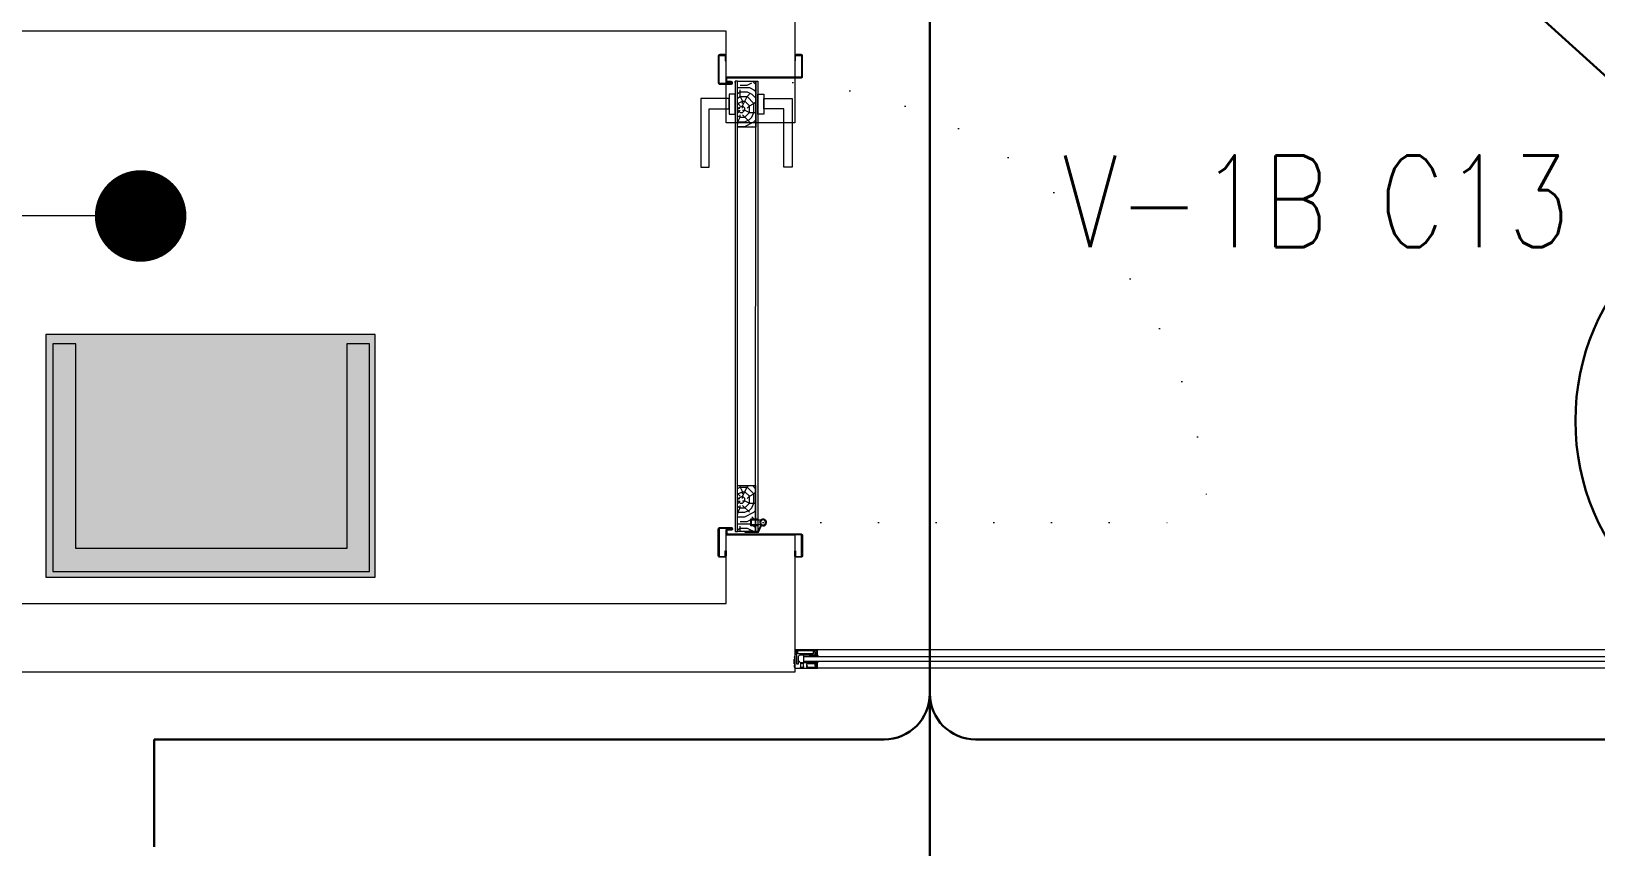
# Model space of a CAD drawing. Header units: metres. Extents: x -13621 to 152406, y -16073 to 22221.
# Drawn here: x 87743.2 to 88085, y 1561.9 to 1740 of the extents above; entities that cross this region are included whole.
import ezdxf

# ---------------------------------------------------------------- set-up
doc = ezdxf.new("R2010")
doc.units = ezdxf.units.M
doc.header["$LTSCALE"] = 100
doc.header["$MEASUREMENT"] = 0
doc.linetypes.add('DOT2', pattern=[0.125, 0, -0.125])
doc.linetypes.add('HIDDEN', pattern=[0.375, 0.25, -0.125])
doc.layers.get('0').update_dxf_attribs({"color": 9, "lineweight": 9})
for name, color, linetype, lineweight in [('0 @ 1', 9, 'Continuous', 9), ('00', 9, 'Continuous', 9), ('05', 9, 'Continuous', 9), ('05S', 9, 'Continuous', 9), ('06C @ 1', 9, 'Continuous', 9), ('06D', 9, 'Continuous', 9), ('09', 9, 'Continuous', 9), ('10', 9, 'Continuous', 9), ('12', 9, 'Continuous', 9), ('15', 9, 'Continuous', 9), ('20', 9, 'DOT2', 9), ('21_mahal200', 9, 'Continuous', 9), ('Data  Tavan', 170, 'Continuous', 30), ('E-DAHİLİ DOME KAMERA', 7, 'Continuous', 30), ('E-DAHİLİ KAMERA', 7, 'Continuous', 30), ('E-YAZI', 7, 'Continuous', 30)]:
    doc.layers.add(name, color=color, linetype=linetype, lineweight=lineweight)
doc.styles.add('E-YAZI', font='txttw.shx')
doc.styles.add('MuuM_TEXT-STANDART', font='ARIALN.TTF')
doc.dimstyles.new('MuuM_DIM200', dxfattribs={"dimscale": 20, "dimtxt": 2, "dimasz": 1, "dimexe": 1, "dimexo": 1, "dimgap": 1, "dimtad": 1, "dimdec": 1, "dimrnd": 0.5, "dimdsep": 46, "dimtxsty": 'MuuM_TEXT-STANDART', "dimblk": 'ARCHTICK', "dimcen": 0, "dimdle": 0.15, "dimclrd": 256, "dimclre": 256, "dimclrt": 256, "dimadec": 0, "dimazin": 0, "dimtfac": 5, "dimtdec": 1, "dimtix": 1, "dimtmove": 2, "dimatfit": 3, "dimldrblk": 'DOT', "dimfxl": 3, "dimfxlon": 1, "dimtolj": 1, "dimlwd": -1, "dimlwe": -1, "dimarcsym": 0})
pattern_1 = [(225, (-604.72494, -2171.82614), (-0.0883883476, 0.0883883476), []), (135, (-604.72494, -2171.82614), (0.0883883476, 0.0883883476), [])]

# ---------------------------------------------------------------- blocks, each defined once
blk = doc.blocks.new('100_DAHİLİ DOME KAMERA')
at = {"layer": 'E-DAHİLİ DOME KAMERA', "color": 4}
for p, q in [((-1.936, 0.715), (-1.936, -0.689)), ((0.82, 0.715), (-1.936, 0.715)), ((0.82, -0.689), (0.82, 0.715)), ((0.82, 0.294), (2.131, 0.668)), ((2.131, 0.668), (2.131, -0.643)), ((0.82, -0.268), (2.131, -0.643)), ((-1.936, -0.689), (0.82, -0.689))]:
    blk.add_line(p, q, dxfattribs=at)
at = {"layer": 'E-DAHİLİ DOME KAMERA', "color": 4, "linetype": 'Continuous'}
blk.add_circle((0, 0), 2.566, dxfattribs=at)
at = {"layer": 'E-DAHİLİ KAMERA', "color": 4}
for q in [(13.416, 6.264), (13.416, -6.264)]:
    blk.add_line((2.566, 0), q, dxfattribs=at)
blk = doc.blocks.new('_ArchTick')
at = {"color": 0, "linetype": 'ByBlock', "const_width": 0.15}
blk.add_lwpolyline([(-0.5, -0.5), (0.5, 0.5)], dxfattribs=at)
blk = doc.blocks.new('_Dot')
at = {"color": 0, "linetype": 'ByBlock', "lineweight": -2}
blk.add_line((-0.5, 0), (-1, 0), dxfattribs=at)
at = {"color": 0, "linetype": 'ByBlock', "const_width": 0.5}
blk.add_lwpolyline([(-0.25, 0, 1), (0.25, 0, 1)], format="xyb", close=True, dxfattribs=at)
blk = doc.blocks.new('p-strahle-alüminyumdoğramaprofili')
at = {"layer": '10'}
h = blk.add_hatch(dxfattribs=at)
h.set_pattern_fill('NET', color=256, angle=315, style=0)
h.set_pattern_definition(pattern_1)
h.paths.add_polyline_path([(-4.62, 2.65), (-4.68, 2.65), (-4.72, 2.75), (-4.72, 2.8), (-4.69, 2.8), (-4.69, 2.92), (-4.98, 2.92), (-4.98, 2.8), (-4.95, 2.8), (-4.99, 2.65), (-5.08, 2.66), (-5.25, 2.28), (-5.14, 2.28), (-5.14, 2.33), (-4.98, 2.52, 0.2599), (-4.9, 2.28), (-4.66, 2.28, 0.382682)])
h.paths.add_polyline_path([(-4.86, 2.52), (-4.67, 2.52, -2.16717)], flags=16)
h = blk.add_hatch(dxfattribs=at)
h.set_pattern_fill('NET', color=256, angle=315, style=0)
h.set_pattern_definition(pattern_1)
h.paths.add_polyline_path([(-4.62, 0.88), (-4.68, 0.88), (-4.72, 0.77), (-4.72, 0.73), (-4.69, 0.73), (-4.69, 0.6), (-4.98, 0.6), (-4.98, 0.73), (-4.95, 0.73), (-4.99, 0.88), (-5.08, 0.87), (-5.25, 1.24), (-5.14, 1.24), (-5.14, 1.2), (-4.98, 1.01, -0.2599), (-4.9, 1.24), (-4.66, 1.24, -0.382682)])
h.paths.add_polyline_path([(-4.86, 1), (-4.67, 1, 2.16717)], flags=16)
h = blk.add_hatch(dxfattribs=at)
h.set_pattern_fill('NET', color=256, angle=315, style=0)
h.set_pattern_definition([(225, (-608.45214, -2173.53612), (-0.0883883476, 0.0883883476), []), (135, (-608.45214, -2173.53612), (0.0883883476, 0.0883883476), [])])
h.paths.add_polyline_path([(-3.45, 2.28), (-3.45, 2.57), (-4.49, 2.57), (-4.49, 2.28)])
h = blk.add_hatch(dxfattribs=at)
h.set_pattern_fill('NET', color=256, angle=315, style=0)
h.set_pattern_definition([(225, (-608.45214, -2180.04526), (-0.0883883476, 0.0883883476), []), (135, (-608.45214, -2180.04526), (0.0883883476, 0.0883883476), [])])
h.paths.add_polyline_path([(-3.45, 0.93), (-3.45, 1.24), (-4.49, 1.24), (-4.49, 0.93)])
h = blk.add_hatch(dxfattribs=at)
h.set_pattern_fill('NET', color=256, angle=315, style=0)
h.set_pattern_definition([(225, (-629.50454, -2177.58922), (-0.0883883476, 0.0883883476), []), (135, (-629.50454, -2177.58922), (0.0883883476, 0.0883883476), [])])
h.paths.add_polyline_path([(0, 0.68), (0, 1.75), (-0.18, 1.75), (-0.18, 0.68)])
for points in [[(-4.92, 3.6), (-4.92, 3.16), (-4.61, 3.16), (-4.61, 2.87), (-4.52, 2.87), (-4.62, 2.65), (-4.68, 2.65), (-4.72, 2.75), (-4.72, 2.8), (-4.69, 2.8), (-4.69, 3.05), (-4.98, 3.05), (-4.98, 2.8), (-4.95, 2.8), (-4.99, 2.65), (-5.08, 2.66), (-5.07, 3.76), (-0.11, 3.76)], [(-5.08, 2.66), (-5.25, 2.28)], [(-5.09, 0.88), (-5.25, 1.24)], [(-4.98, 2.52), (-5.14, 2.33), (-5.14, 2.28)], [(-4.98, 1.01), (-5.14, 1.2), (-5.14, 1.24)], [(-4.69, 2.92), (-4.98, 2.92)], [(-4.71, 0.6), (-4.98, 0.6)], [(-2.83, 0.2), (-2.67, 0.2), (-2.67, -0.04), (-4.87, -0.04), (-4.87, 0.19), (-4.57, 0.19), (-4.57, 0.73), (-2.67, 0.73)], [(-4.52, 2.87), (-4.49, 2.87), (-4.49, 2.26)], [(-4.49, 0.93), (-4.49, 0.93), (-4.49, 1.26)], [(-3.45, 2.26), (-3.45, 2.57)], [(-3.45, 1.26), (-3.45, 0.93)], [(-2.08, 0.93), (-2.08, 2.57)], [(-0.18, 0.68), (0, 0.68), (0, 1.75)], [(-0.18, 1.75), (0, 1.75)]]:
    blk.add_lwpolyline(points, dxfattribs=at)
for points in [[(-0.57, 3.26), (-0.57, 3.62), (-4.89, 3.62), (-4.89, 3.65, 0.561743), (-4.97, 3.66, 0.595966), (-4.92, 3.6, -2.204878)], [(-4.61, 2.87), (-4.49, 3.45, -0.833203), (-4.18, 3.44, -0.447088)], [(-4.18, 3.44), (-4.18, 2.99, 0.414214), (-4.07, 2.89), (-0.82, 2.89), (-0.82, 3.62)], [(-0.11, 3.76), (-0.11, 3.62), (-0.45, 3.62), (-0.45, 3.14, -1), (-0.66, 3.14)], [(-4.67, 2.52), (-4.86, 2.52, 1)], [(-4.67, 1), (-4.86, 1, -1)], [(-4.49, 2.57), (-1.23, 2.57, -0.414214), (-0.9, 2.25), (-0.9, 1.22)], [(-2.67, 0.73), (-2.67, 0.32), (-2.83, 0.32, 1), (-2.83, 0.2, -1)], [(-0.66, 3.14, -0.305404), (-0.57, 3.26, -5.773092)]]:
    blk.add_lwpolyline(points, format="xyb", dxfattribs=at)
for points in [[(-0.18, 2.74), (-0.18, 2.21), (0, 2.21), (0, 2.08), (-0.18, 2.08), (-0.18, 0.43), (0, 0.43), (0, 0), (-0.12, 0), (-0.12, -0.24), (-5.09, -0.24), (-5.09, 0.88), (-4.98, 0.88), (-4.94, 0.7), (-4.99, 0.7), (-4.99, 0.33), (-4.71, 0.33), (-4.71, 0.88), (-4.56, 0.88), (-4.52, 0.93), (-1.28, 0.93), (-1.2, 1.22), (-0.9, 1.22), (-0.9, 0.62), (-0.58, 0.62), (-0.58, 2.74)], [(-2.03, 0.78), (-1.35, 0.78), (-1.35, 0.08), (-1.28, 0.04), (-1.28, -0.04), (-2.09, -0.04), (-2.09, 0.1), (-2.03, 0.15)]]:
    blk.add_lwpolyline(points, close=True, dxfattribs=at)
for centre, radius, start, end in [((-4.73, 2.47), 0.253, 168.6676, 234.1258), ((-4.73, 1.06), 0.253, 125.8742, 191.3324), ((-4.77, 2.44), 0.125, 139.5402, 40.4598), ((-4.77, 1.08), 0.125, 319.5402, 220.4598), ((-4.84, 2.48), 0.273, 305.9738, 36.4289), ((-4.84, 1.04), 0.273, 323.5711, 54.0262)]:
    blk.add_arc(centre, radius, start, end, dxfattribs=at)
blk = doc.blocks.new('*U337')
at = {"layer": '06D'}
for points in [[(4.95, 4), (180.04, 4)], [(4.95, 0), (180.02, 0)]]:
    blk.add_lwpolyline(points, dxfattribs=at)
at = {"layer": '15'}
for points in [[(1.96, 2.5), (183.03, 2.5)], [(183.03, 1.5), (1.96, 1.5)]]:
    blk.add_lwpolyline(points, dxfattribs=at)
at = {"layer": '0 @ 1', "linetype": 'Continuous', "xscale": -1}
blk.add_blockref('p-strahle-alüminyumdoğramaprofili', (-0.12, 0.24), dxfattribs=at)
at = {"layer": '0 @ 1', "linetype": 'Continuous'}
blk.add_blockref('p-strahle-alüminyumdoğramaprofili', (185.11, 0.24), dxfattribs=at)
blk = doc.blocks.new('p-kapı kolu')
for points in [[(2.2, 0), (2.2, -1.25), (-2.2, -1.25), (-2.2, 0), (2.2, 0)], [(1.225, -1.25), (1.225, -7.5), (-13.775, -7.5), (-13.775, -5.625), (-1.025, -5.625), (-1.025, -5.625), (-1.025, -1.25), (1.225, -1.25)]]:
    blk.add_lwpolyline(points)
blk = doc.blocks.new('K-AH-01')
at = {"layer": '09'}
h = blk.add_hatch(dxfattribs=at)
h.set_pattern_fill('LOGEND', color=256, scale=10, style=0)
h.set_pattern_definition([(7e-15, (-3944.073, -2726.897), (10, 10), [3, -7]), (7e-15, (-3944.073, -2726.397), (10, 10), [3, -7]), (7e-15, (-3943.573, -2725.397), (10, 10), [2, -8]), (7e-15, (-3943.073, -2724.397), (10, 10), [1.5, -8.5]), (7e-15, (-3943.073, -2723.397), (10, 10), [1, -9]), (7e-15, (-3945.573, -2722.397), (10, 10), [0.5, -2.5, 0.5, -6.5]), (7e-15, (-3944.073, -2721.897), (10, 10), [0.5, -4, 1.5, -4]), (7e-15, (-3942.073, -2721.397), (10, 10), [0.5, -0.5, 0.5, -8.5]), (7e-15, (-3942.573, -2720.897), (10, 10), [0.5, -9.5]), (7e-15, (-3943.073, -2719.897), (10, 10), [1.5, -8.5]), (7e-15, (-3943.073, -2718.897), (10, 10), [2, -8]), (7e-15, (-3943.573, -2717.897), (10, 10), [2.5, -3, 0.5, -4]), (90, (-3947.573, -2723.897), (-10, 10), [0.5, -1, 2.5, -6]), (90, (-3947.073, -2722.897), (-10, 10), [0.5, -0.5, 1.5, -7.5]), (90, (-3946.573, -2718.897), (-10, 10), [1, -9]), (90, (-3946.073, -2722.897), (-10, 10), [2, -3, 0.5, -4.5]), (90, (-3945.573, -2717.397), (-10, 10), [0.5, -9.5]), (90, (-3945.073, -2722.397), (-10, 10), [1.5, -8.5]), (90, (-3944.073, -2721.897), (-10, 10), [1, -9]), (90, (-3943.073, -2721.897), (-10, 10), [0.5, -1.5, 1.5, -6.5]), (90, (-3942.573, -2721.397), (-10, 10), [0.5, -9.5]), (90, (-3942.073, -2723.397), (-10, 10), [1.4, -8.6]), (90, (-3941.573, -2725.397), (-10, 10), [1, -9]), (90, (-3940.573, -2721.397), (-10, 10), [0.5, -9.5]), (90, (-3939.573, -2721.897), (-10, 10), [1.5, -8.5]), (90, (-3938.573, -2721.897), (-10, 10), [1.5, -8.5]), (45, (-3940.073, -2725.8966), (1e-15, 10), [0.7071, -0.7071, 0.7071, -12.020836]), (45, (-3942.073, -2723.3966), (1e-15, 10), [1.4142, -12.727936]), (45, (-3946.073, -2718.3966), (1e-15, 10), [1.4142, -12.727936]), (45, (-3944.073, -2720.8966), (1e-15, 10), [1.4142, -12.727936]), (45, (-3943.573, -2722.8966), (1e-15, 10), [1.4142, -12.727936]), (45, (-3940.573, -2724.8966), (1e-15, 10), [1.4142, -12.727936]), (45, (-3941.573, -2724.3966), (1e-15, 10), [2.12132, -12.020816]), (45, (-3944.573, -2719.8966), (1e-15, 10), [0.7071, -13.435036]), (45, (-3945.073, -2718.8966), (1e-15, 10), [0.7071, -13.435036]), (45, (-3941.073, -2718.8966), (1e-15, 10), [0.7071, -13.435036]), (45, (-3945.073, -2723.8966), (1e-15, 10), [0.7071, -13.435036]), (45, (-3939.573, -2720.3966), (1e-15, 10), [0.7071, -13.435036]), (45, (-3943.073, -2721.3966), (1e-15, 10), [0.7071, -13.435036]), (45, (-3942.073, -2720.3966), (1e-15, 10), [0.7071, -13.435036]), (135, (-3942.573, -2722.3966), (-10, 1e-15), [0.7071, -0.7071, 2.12132, -10.606616]), (135, (-3941.073, -2722.3966), (-10, 1e-15), [0.7071, -13.435036]), (135, (-3941.073, -2725.8966), (-10, 1e-15), [0.7071, -13.435036]), (135, (-3943.073, -2723.3966), (-10, 1e-15), [0.7071, -13.435036]), (135, (-3941.573, -2721.3966), (-10, 1e-15), [0.7071, -13.435036]), (135, (-3944.073, -2723.8966), (-10, 1e-15), [0.7071, -13.435036]), (135, (-3940.073, -2723.8966), (-10, 1e-15), [0.7071, -13.435036]), (135, (-3947.073, -2726.8966), (-10, 1e-15), [0.7071, -13.435036]), (135, (-3946.573, -2726.3966), (-10, 1e-15), [1.4142, -12.727936]), (135, (-3946.073, -2725.8966), (-10, 1e-15), [1.4142, -12.727936]), (135, (-3945.073, -2725.8966), (-10, 1e-15), [1.4142, -12.727936]), (135, (-3944.573, -2724.8966), (-10, 1e-15), [1.4142, -12.727936]), (135, (-3940.573, -2720.8966), (-10, 1e-15), [1.4142, -12.727936]), (135, (-3938.573, -2725.8966), (-10, 1e-15), [1.4142, -12.727936]), (135, (-3938.073, -2717.8966), (-10, 1e-15), [1.4142, -12.727936]), (135, (-3938.073, -2718.8966), (-10, 1e-15), [1.4142, -12.727936]), (135, (-3939.073, -2719.3966), (-10, 1e-15), [1.4142, -12.727936]), (135, (-3946.073, -2719.3966), (-10, 1e-15), [2.12132, -12.020816]), (135, (-3939.573, -2720.3966), (-10, 1e-15), [2.12132, -12.020816]), (26.56505, (-3945.0727, -2717.3966), (10, 4e-09), [1.118, -21.24268]), (26.56505, (-3945.0727, -2722.3966), (10, 4e-09), [1.118, -21.24268]), (26.56505, (-3944.0727, -2719.3966), (10, 4e-09), [1.118, -21.24268]), (26.56505, (-3941.0727, -2726.3966), (10, 4e-09), [1.118, -21.24268]), (26.56505, (-3941.5727, -2725.3966), (10, 4e-09), [1.118, -21.24268]), (26.56505, (-3944.5727, -2723.3966), (10, 4e-09), [1.118, -21.24268]), (26.56505, (-3944.5727, -2718.3966), (10, 4e-09), [1.118, -21.24268]), (26.56505, (-3941.5727, -2721.3966), (10, 4e-09), [2.236, -20.12468]), (63.43495, (-3941.5727, -2719.8966), (5e-10, 10), [1.118, -21.24268]), (63.43495, (-3940.0727, -2722.8966), (5e-10, 10), [1.118, -21.24268]), (63.43495, (-3945.0727, -2720.8966), (5e-10, 10), [1.118, -21.24268]), (63.43495, (-3947.0727, -2720.3966), (5e-10, 10), [1.118, -21.24268]), (63.43495, (-3941.0727, -2722.3966), (5e-10, 10), [1.118, -21.24268]), (63.43495, (-3942.0727, -2722.3966), (5e-10, 10), [1.118, -21.24268]), (63.43495, (-3946.0727, -2720.8966), (5e-10, 10), [2.236, -20.12468]), (63.43495, (-3938.5727, -2724.3966), (5e-10, 10), [2.236, -20.12468]), (63.43495, (-3939.5727, -2723.8966), (5e-10, 10), [2.236, -20.12468]), (116.56505, (-3947.5727, -2725.3966), (-4e-09, 10), [1.118, -21.24268]), (116.56505, (-3947.5727, -2719.8966), (-4e-09, 10), [1.118, -21.24268]), (116.56505, (-3945.5727, -2726.8966), (-4e-09, 10), [1.118, -21.24268]), (116.56505, (-3946.5727, -2717.8966), (-4e-09, 10), [1.118, -21.24268]), (116.56505, (-3945.5727, -2723.8966), (-4e-09, 10), [1.118, -21.24268]), (116.56505, (-3943.5727, -2722.8966), (-4e-09, 10), [1.118, -21.24268]), (116.56505, (-3942.5727, -2720.8966), (-4e-09, 10), [1.118, -21.24268]), (116.56505, (-3947.0727, -2724.8966), (3.2e-06, 10.0000016), [1.118, -21.24268]), (116.56505, (-3944.5727, -2723.3966), (-4e-09, 10), [1.118, -21.24268]), (116.56505, (-3941.5727, -2724.3966), (-4e-09, 10), [1.118, -21.24268]), (116.56505, (-3940.5727, -2723.3966), (-4e-09, 10), [1.118, -21.24268]), (116.56505, (-3938.5727, -2720.3966), (-4e-09, 10), [1.118, -21.24268]), (116.56505, (-3946.0727, -2717.3966), (-4e-09, 10), [1.118, -21.24268]), (116.56505, (-3947.5727, -2717.8966), (-4e-09, 10), [2.236, -20.12468]), (116.56505, (-3946.0727, -2724.8966), (-4e-09, 10), [2.236, -20.12468]), (153.43495, (-3947.5727, -2726.3966), (-10, 5e-10), [1.118, -21.24268]), (153.43495, (-3939.0727, -2726.8966), (-10, 5e-10), [1.118, -21.24268]), (153.43495, (-3939.5727, -2721.8966), (-10, 5e-10), [1.118, -21.24268]), (153.43495, (-3943.5727, -2725.3966), (-10, 5e-10), [1.118, -21.24268]), (153.43495, (-3944.0727, -2726.3966), (-10, 5e-10), [1.118, -21.24268]), (153.43495, (-3943.0727, -2724.3966), (-10, 5e-10), [1.118, -21.24268]), (153.43495, (-3940.0727, -2718.3966), (-10, 5e-10), [1.118, -21.24268]), (153.43495, (-3939.0727, -2717.8966), (-10, 5e-10), [2.236, -20.12468])])
h.paths.add_polyline_path([(10.77, 6.46), (10.77, 2.46), (0.77, 2.46), (0.77, 6.46)])
h = blk.add_hatch(dxfattribs=at)
h.set_pattern_fill('LOGEND', color=256, scale=10, style=0)
h.set_pattern_definition([(7e-15, (-3938.781, -2726.897), (10, 10), [3, -7]), (7e-15, (-3938.781, -2726.397), (10, 10), [3, -7]), (7e-15, (-3938.281, -2725.397), (10, 10), [2, -8]), (7e-15, (-3937.781, -2724.397), (10, 10), [1.5, -8.5]), (7e-15, (-3937.781, -2723.397), (10, 10), [1, -9]), (7e-15, (-3940.281, -2722.397), (10, 10), [0.5, -2.5, 0.5, -6.5]), (7e-15, (-3938.781, -2721.897), (10, 10), [0.5, -4, 1.5, -4]), (7e-15, (-3936.781, -2721.397), (10, 10), [0.5, -0.5, 0.5, -8.5]), (7e-15, (-3937.281, -2720.897), (10, 10), [0.5, -9.5]), (7e-15, (-3937.781, -2719.897), (10, 10), [1.5, -8.5]), (7e-15, (-3937.781, -2718.897), (10, 10), [2, -8]), (7e-15, (-3938.281, -2717.897), (10, 10), [2.5, -3, 0.5, -4]), (90, (-3942.281, -2723.897), (-10, 10), [0.5, -1, 2.5, -6]), (90, (-3941.781, -2722.897), (-10, 10), [0.5, -0.5, 1.5, -7.5]), (90, (-3941.281, -2718.897), (-10, 10), [1, -9]), (90, (-3940.781, -2722.897), (-10, 10), [2, -3, 0.5, -4.5]), (90, (-3940.281, -2717.397), (-10, 10), [0.5, -9.5]), (90, (-3939.781, -2722.397), (-10, 10), [1.5, -8.5]), (90, (-3938.781, -2721.897), (-10, 10), [1, -9]), (90, (-3937.781, -2721.897), (-10, 10), [0.5, -1.5, 1.5, -6.5]), (90, (-3937.281, -2721.397), (-10, 10), [0.5, -9.5]), (90, (-3936.781, -2723.397), (-10, 10), [1.4, -8.6]), (90, (-3936.281, -2725.397), (-10, 10), [1, -9]), (90, (-3935.281, -2721.397), (-10, 10), [0.5, -9.5]), (90, (-3934.281, -2721.897), (-10, 10), [1.5, -8.5]), (90, (-3933.281, -2721.897), (-10, 10), [1.5, -8.5]), (45, (-3934.781, -2725.8966), (1e-15, 10), [0.7071, -0.7071, 0.7071, -12.020836]), (45, (-3936.781, -2723.3966), (1e-15, 10), [1.4142, -12.727936]), (45, (-3940.781, -2718.3966), (1e-15, 10), [1.4142, -12.727936]), (45, (-3938.781, -2720.8966), (1e-15, 10), [1.4142, -12.727936]), (45, (-3938.281, -2722.8966), (1e-15, 10), [1.4142, -12.727936]), (45, (-3935.281, -2724.8966), (1e-15, 10), [1.4142, -12.727936]), (45, (-3936.281, -2724.3966), (1e-15, 10), [2.12132, -12.020816]), (45, (-3939.281, -2719.8966), (1e-15, 10), [0.7071, -13.435036]), (45, (-3939.781, -2718.8966), (1e-15, 10), [0.7071, -13.435036]), (45, (-3935.781, -2718.8966), (1e-15, 10), [0.7071, -13.435036]), (45, (-3939.781, -2723.8966), (1e-15, 10), [0.7071, -13.435036]), (45, (-3934.281, -2720.3966), (1e-15, 10), [0.7071, -13.435036]), (45, (-3937.781, -2721.3966), (1e-15, 10), [0.7071, -13.435036]), (45, (-3936.781, -2720.3966), (1e-15, 10), [0.7071, -13.435036]), (135, (-3937.281, -2722.3966), (-10, 1e-15), [0.7071, -0.7071, 2.12132, -10.606616]), (135, (-3935.781, -2722.3966), (-10, 1e-15), [0.7071, -13.435036]), (135, (-3935.781, -2725.8966), (-10, 1e-15), [0.7071, -13.435036]), (135, (-3937.781, -2723.3966), (-10, 1e-15), [0.7071, -13.435036]), (135, (-3936.281, -2721.3966), (-10, 1e-15), [0.7071, -13.435036]), (135, (-3938.781, -2723.8966), (-10, 1e-15), [0.7071, -13.435036]), (135, (-3934.781, -2723.8966), (-10, 1e-15), [0.7071, -13.435036]), (135, (-3941.781, -2726.8966), (-10, 1e-15), [0.7071, -13.435036]), (135, (-3941.281, -2726.3966), (-10, 1e-15), [1.4142, -12.727936]), (135, (-3940.781, -2725.8966), (-10, 1e-15), [1.4142, -12.727936]), (135, (-3939.781, -2725.8966), (-10, 1e-15), [1.4142, -12.727936]), (135, (-3939.281, -2724.8966), (-10, 1e-15), [1.4142, -12.727936]), (135, (-3935.281, -2720.8966), (-10, 1e-15), [1.4142, -12.727936]), (135, (-3933.281, -2725.8966), (-10, 1e-15), [1.4142, -12.727936]), (135, (-3932.781, -2717.8966), (-10, 1e-15), [1.4142, -12.727936]), (135, (-3932.781, -2718.8966), (-10, 1e-15), [1.4142, -12.727936]), (135, (-3933.781, -2719.3966), (-10, 1e-15), [1.4142, -12.727936]), (135, (-3940.781, -2719.3966), (-10, 1e-15), [2.12132, -12.020816]), (135, (-3934.281, -2720.3966), (-10, 1e-15), [2.12132, -12.020816]), (26.56505, (-3939.7813, -2717.3966), (10, 4e-09), [1.118, -21.24268]), (26.56505, (-3939.7813, -2722.3966), (10, 4e-09), [1.118, -21.24268]), (26.56505, (-3938.7813, -2719.3966), (10, 4e-09), [1.118, -21.24268]), (26.56505, (-3935.7813, -2726.3966), (10, 4e-09), [1.118, -21.24268]), (26.56505, (-3936.2813, -2725.3966), (10, 4e-09), [1.118, -21.24268]), (26.56505, (-3939.2813, -2723.3966), (10, 4e-09), [1.118, -21.24268]), (26.56505, (-3939.2813, -2718.3966), (10, 4e-09), [1.118, -21.24268]), (26.56505, (-3936.2813, -2721.3966), (10, 4e-09), [2.236, -20.12468]), (63.43495, (-3936.2813, -2719.8966), (5e-10, 10), [1.118, -21.24268]), (63.43495, (-3934.7813, -2722.8966), (5e-10, 10), [1.118, -21.24268]), (63.43495, (-3939.7813, -2720.8966), (5e-10, 10), [1.118, -21.24268]), (63.43495, (-3941.7813, -2720.3966), (5e-10, 10), [1.118, -21.24268]), (63.43495, (-3935.7813, -2722.3966), (5e-10, 10), [1.118, -21.24268]), (63.43495, (-3936.7813, -2722.3966), (5e-10, 10), [1.118, -21.24268]), (63.43495, (-3940.7813, -2720.8966), (5e-10, 10), [2.236, -20.12468]), (63.43495, (-3933.2813, -2724.3966), (5e-10, 10), [2.236, -20.12468]), (63.43495, (-3934.2813, -2723.8966), (5e-10, 10), [2.236, -20.12468]), (116.56505, (-3942.2813, -2725.3966), (-4e-09, 10), [1.118, -21.24268]), (116.56505, (-3942.2813, -2719.8966), (-4e-09, 10), [1.118, -21.24268]), (116.56505, (-3940.2813, -2726.8966), (-4e-09, 10), [1.118, -21.24268]), (116.56505, (-3941.2813, -2717.8966), (-4e-09, 10), [1.118, -21.24268]), (116.56505, (-3940.2813, -2723.8966), (-4e-09, 10), [1.118, -21.24268]), (116.56505, (-3938.2813, -2722.8966), (-4e-09, 10), [1.118, -21.24268]), (116.56505, (-3937.2813, -2720.8966), (-4e-09, 10), [1.118, -21.24268]), (116.56505, (-3941.7813, -2724.8966), (3.2e-06, 10.0000016), [1.118, -21.24268]), (116.56505, (-3939.2813, -2723.3966), (-4e-09, 10), [1.118, -21.24268]), (116.56505, (-3936.2813, -2724.3966), (-4e-09, 10), [1.118, -21.24268]), (116.56505, (-3935.2813, -2723.3966), (-4e-09, 10), [1.118, -21.24268]), (116.56505, (-3933.2813, -2720.3966), (-4e-09, 10), [1.118, -21.24268]), (116.56505, (-3940.7813, -2717.3966), (-4e-09, 10), [1.118, -21.24268]), (116.56505, (-3942.2813, -2717.8966), (-4e-09, 10), [2.236, -20.12468]), (116.56505, (-3940.7813, -2724.8966), (-4e-09, 10), [2.236, -20.12468]), (153.43495, (-3942.2813, -2726.3966), (-10, 5e-10), [1.118, -21.24268]), (153.43495, (-3933.7813, -2726.8966), (-10, 5e-10), [1.118, -21.24268]), (153.43495, (-3934.2813, -2721.8966), (-10, 5e-10), [1.118, -21.24268]), (153.43495, (-3938.2813, -2725.3966), (-10, 5e-10), [1.118, -21.24268]), (153.43495, (-3938.7813, -2726.3966), (-10, 5e-10), [1.118, -21.24268]), (153.43495, (-3937.7813, -2724.3966), (-10, 5e-10), [1.118, -21.24268]), (153.43495, (-3934.7813, -2718.3966), (-10, 5e-10), [1.118, -21.24268]), (153.43495, (-3933.7813, -2717.8966), (-10, 5e-10), [2.236, -20.12468])])
h.paths.add_polyline_path([(89.06, 2.47), (89.06, 6.46), (99.06, 6.47), (99.06, 2.47)])
at = {"layer": '10'}
for points in [[(-0.44, -1.7), (1.3, -1.7, 0.414214), (1.6, -1.4), (1.6, 1.1, 0.414214), (1.3, 1.4, 0.414214), (1, 1.1), (1, 0.2), (0.2, 0.2), (0.2, 16.4, 0.414214), (-0.1, 16.7), (-4.6, 16.7, 0.414214), (-4.9, 16.4), (-4.9, 15.3, 0.414214), (-4.6, 15), (-3.5, 15), (-3.5, 15.2), (-4.6, 15.2, -0.414214), (-4.7, 15.3), (-4.7, 16.4, -0.414214), (-4.6, 16.5), (-0.2, 16.5), (-0.1, 16.5, -0.414214), (0, 16.4), (0, 0), (1.2, 0), (1.2, 1.1, -0.414214), (1.3, 1.2, -0.414214), (1.4, 1.1), (1.4, -1.4, -0.414214), (1.3, -1.5), (-0.44, -1.5), (-4.6, -1.5, -0.414214), (-4.7, -1.4), (-4.7, -0.3, -0.414214), (-4.6, -0.2), (-3.5, -0.2), (-3.5, 0), (-4.6, 0, 0.414214), (-4.9, -0.3), (-4.9, -1.4, 0.414214), (-4.6, -1.7)], [(100.44, -1.7), (98.7, -1.7, -0.414214), (98.4, -1.4), (98.4, 1.1, -0.414214), (98.7, 1.4, -0.414214), (99, 1.1), (99, 0.2), (99.8, 0.2), (99.8, 16.4, -0.414214), (100.1, 16.7), (104.6, 16.7, -0.414214), (104.9, 16.4), (104.9, 15.3, -0.414214), (104.6, 15), (103.5, 15), (103.5, 15.2), (104.6, 15.2, 0.414214), (104.7, 15.3), (104.7, 16.4, 0.414214), (104.6, 16.5), (100.2, 16.5), (100.1, 16.5, 0.414214), (100, 16.4), (100, 0), (98.8, 0), (98.8, 1.1, 0.414214), (98.7, 1.2, 0.414214), (98.6, 1.1), (98.6, -1.4, 0.414214), (98.7, -1.5), (100.44, -1.5), (104.6, -1.5, 0.414214), (104.7, -1.4), (104.7, -0.3, 0.414214), (104.6, -0.2), (103.5, -0.2), (103.5, 0), (104.6, 0, -0.414214), (104.9, -0.3), (104.9, -1.4, -0.414214), (104.6, -1.7)], [(2.15, 7.6), (0.77, 6.96), (0.77, 4.09), (0.57, 4.09), (0.57, 7.09), (2.04, 7.77, -14.796002)]]:
    blk.add_lwpolyline(points, format="xyb", close=True, dxfattribs=at)
blk.add_circle((2.72, 8.09), 0.55, dxfattribs=at)
at = {"layer": '12'}
for points in [[(0.77, 6.46), (99.06, 6.47), (99.06, 6.97), (0.77, 6.96)], [(0.77, 2.46), (10.77, 2.46), (10.77, 6.46), (0.77, 6.46)], [(89.06, 2.46), (99.06, 2.46), (99.06, 6.47), (89.06, 6.47)], [(0.77, 2.46), (99.06, 2.46), (99.06, 1.96), (0.77, 1.96)]]:
    blk.add_lwpolyline(points, close=True, dxfattribs=at)
at = {"layer": '20'}
blk.add_lwpolyline([(2.72, 8.09), (2.72, 105.23)], dxfattribs=at)
at = {"layer": '20', "linetype": 'HIDDEN'}
for points in [[(1.97, 6.89), (1.97, 5.39), (3.47, 5.39), (3.47, 6.89)], [(2.17, 7.58), (2.17, 5.59), (3.27, 5.59), (3.27, 7.58)]]:
    blk.add_lwpolyline(points, dxfattribs=at)
at = {"layer": '20'}
blk.add_arc((0.77, 6.96), 98.29, 357.0842, 88.8632, dxfattribs=at)
at = {"layer": '06C @ 1', "xscale": -1, "rotation": 180}
blk.add_blockref('p-kapı kolu', (94.06, 6.97), dxfattribs=at)
at = {"layer": '06C @ 1'}
blk.add_blockref('p-kapı kolu', (94.06, 1.96), dxfattribs=at)
blk = doc.blocks.new('p-bebek bakım masası')
at = {"layer": '05S'}
h = blk.add_hatch(color=256, dxfattribs=at)
h.dxf.hatch_style = 1
h.paths.add_polyline_path([(-36, -53), (-36, 0), (36, 0), (36, -53)])
at = {"layer": '05'}
blk.add_lwpolyline([(-36, -53), (-36, 0), (36, 0), (36, -53), (-36, -53)], dxfattribs=at)
at = {"layer": '05', "elevation": 0}
for points in [[(-34.45, -50.98), (-34.45, -1.26), (34.78, -1.26), (34.78, -50.98), (29.78, -50.98), (29.78, -6.26)], [(-29.45, -6.26), (-29.45, -50.98), (-34.45, -50.98)], [(29.78, -6.26), (-29.45, -6.26)]]:
    blk.add_lwpolyline(points, dxfattribs=at)
blk = doc.blocks.new('1.Bod.Ara.Mimari Elk')
at = {"layer": '00'}
for points in [[(3910, -6832.5), (3910, -6910), (3895, -6910), (3895, -6890), (3675, -6890), (3675, -6950)], [(3740, -7015), (3895, -7015), (3895, -7000), (3910, -7000), (3910, -7030), (3740, -7030)]]:
    blk.add_lwpolyline(points, dxfattribs=at)
at = {"xscale": -1, "rotation": 270}
blk.add_blockref('K-AH-01', (3895, -7000), dxfattribs=at)
at = {"linetype": 'Continuous', "xscale": -1}
blk.add_blockref('*U337', (4094.99, -7029.11), dxfattribs=at)
at = {"layer": '05', "xscale": -1, "rotation": 180}
blk.add_blockref('p-bebek bakım masası', (3782.33, -7009.23), dxfattribs=at)
at = {"layer": '21_mahal200'}
blk.add_leader([(3767.06, -6930.35), (3543.34, -6930.35)], dimstyle='MuuM_DIM200', override={"dimasz": 1, "dimfxl": 10}, dxfattribs=at)

msp = doc.modelspace()

# ---------------------------------------------------------------- linework, layer by layer
at = {"layer": 'Data  Tavan'}
for p, q in [((87939.53, 3118.13), (87939.53, 829.9)), ((87770, 1585.33), (87929.53, 1585.33)), ((87770, 1561.9), (87770, 1585.33)), ((87949.53, 1585.33), (88311.64, 1585.33))]:
    msp.add_line(p, q, dxfattribs=at)
for centre, start, end in [((87929.53, 1595.33), 270, 0), ((87949.53, 1595.33), 180, 270)]:
    msp.add_arc(centre, 10, start, end, dxfattribs=at)

# ---------------------------------------------------------------- block references
msp.add_blockref('1.Bod.Ara.Mimari Elk', (84000, 8630))
at = {"layer": 'E-DAHİLİ DOME KAMERA', "xscale": -19.99999999999999, "yscale": 20, "zscale": 20, "rotation": 287.7603743720608}
msp.add_blockref('100_DAHİLİ DOME KAMERA', (88131.92, 1654.91), dxfattribs=at)

# ---------------------------------------------------------------- texts
at = {"layer": 'E-YAZI', "color": 6, "style": 'E-YAZI', "width": 0.8}
msp.add_text('V-1B C13', height=20, dxfattribs=at).set_placement((87968.4, 1692.87))

doc.saveas('drawing.dxf')
